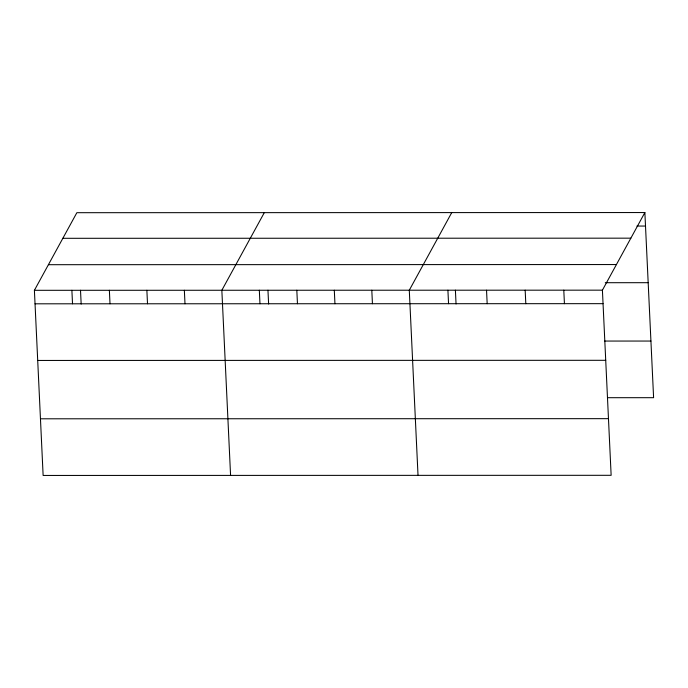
<?xml version="1.0" encoding="UTF-8"?>
<svg xmlns="http://www.w3.org/2000/svg" width="688" height="688" viewBox="0 0 688 688"><rect width="100%" height="100%" fill="white"/><g stroke="black" fill="none" stroke-linecap="round" stroke-linejoin="round"><path stroke-width="1.03" d="M644.871 212.549L602.413 290.164L611.142 475.305L43.129 475.451L34.4 290.31L76.858 212.695L644.871 212.549L653.6 397.69L607.461 397.698M264.304 212.652L221.846 290.259L230.575 475.399M451.741 212.601L409.291 290.216L418.02 475.348M636.925 226.051L645.507 226.051M62.849 238.306L630.862 238.168M48.409 264.699L616.422 264.553M605.259 282.708L648.173 282.691M34.4 290.31L602.413 290.164M35.036 303.812L603.049 303.666M604.795 341.059L650.925 341.05M37.711 360.452L605.724 360.306M40.463 418.803L608.476 418.665M563.79 290.173L564.427 303.675M525.168 290.181L525.804 303.683M486.536 290.198L487.173 303.692M455.404 290.173L456.049 303.958M447.914 290.207L448.55 303.7M371.804 290.224L372.44 303.726M334.308 290.233L334.944 303.735M296.82 290.241L297.457 303.743M267.959 290.216L268.612 304.01M259.333 290.25L259.969 303.752M184.358 290.276L184.995 303.769M146.871 290.284L147.507 303.778M109.375 290.293L110.011 303.786M80.513 290.267L81.167 304.062M71.887 290.302L72.524 303.804"/></g></svg>
